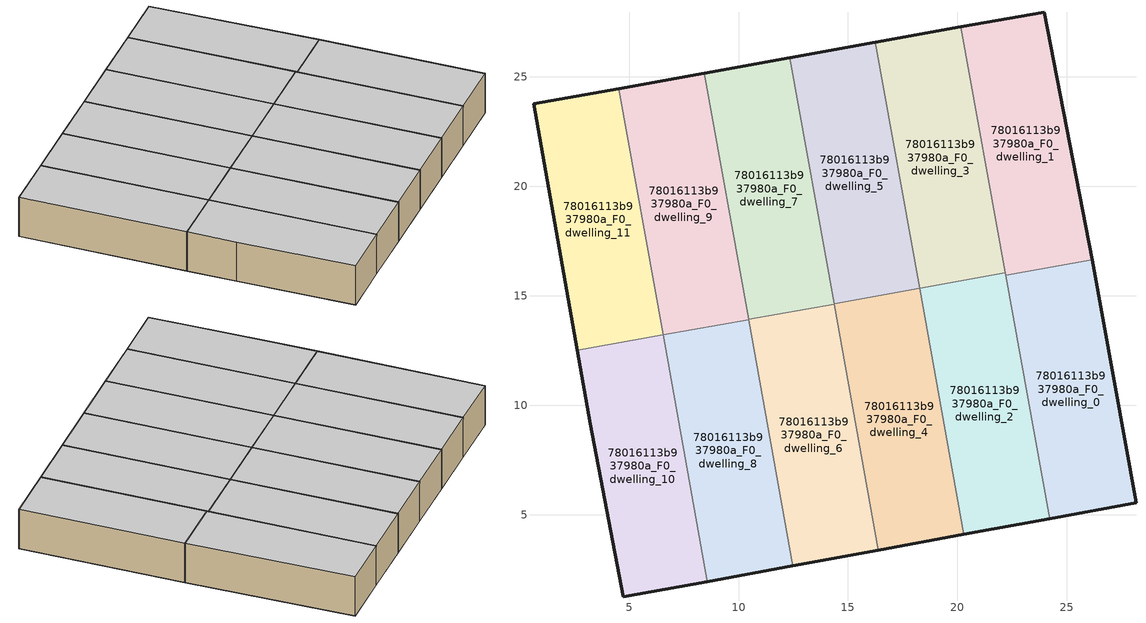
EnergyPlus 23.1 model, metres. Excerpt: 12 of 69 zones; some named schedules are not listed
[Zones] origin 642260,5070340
78016113b937980a_F0_dwelling_0
 floor ground (EU_floor_Construction): 28.15,5.55 26.15,16.66 22.2,15.94 24.2,4.82 z0
 wall outside (EU_wall_Construction): 26.15,16.66 28.15,5.55 24.2,4.82 z0:3
 wall to 78016113b937980a_F0_dwelling_1 (EU_wall_Construction): 22.2,15.94 26.15,16.66 z0:3
 wall to 78016113b937980a_F0_dwelling_2 (EU_wall_Construction): 24.2,4.82 22.2,15.94 z0:3
 ceiling to 78016113b937980a_F1_dwelling_0 (EU_floor_Construction): 26.15,16.66 28.15,5.55 24.2,4.82 22.2,15.94 z3
78016113b937980a_F0_dwelling_1
 floor ground (EU_floor_Construction): 26.15,16.66 23.95,27.96 20.16,27.28 22.2,15.94 z0
 wall outside (EU_wall_Construction): 20.16,27.28 23.95,27.96 26.15,16.66 z0:3
 wall to 78016113b937980a_F0_dwelling_3 (EU_wall_Construction): 22.18,16.05 20.16,27.28 z0:3
 wall to 78016113b937980a_F0_dwelling_2 (EU_wall_Construction): 22.2,15.94 22.18,16.05 z0:3
 ceiling to 78016113b937980a_F1_dwelling_1 (EU_floor_Construction): 23.95,27.96 26.15,16.66 22.2,15.94 20.16,27.28 z3
78016113b937980a_F0_dwelling_10
 floor ground (EU_floor_Construction): 8.58,1.96 6.56,13.22 2.64,12.52 3.24,9.16 4.73,1.25 z0
 wall outside (EU_wall_Construction): 8.58,1.96 4.73,1.25 3.24,9.16 2.64,12.52 z0:3
 wall to 78016113b937980a_F0_dwelling_11 (EU_wall_Construction): 2.64,12.52 6.56,13.22 z0:3
 wall to 78016113b937980a_F0_dwelling_8 (EU_wall_Construction): 6.56,13.22 8.58,1.96 z0:3
 ceiling to 78016113b937980a_F1_dwelling_10 (EU_floor_Construction): 6.56,13.22 8.58,1.96 4.73,1.25 3.24,9.16 2.64,12.52 z3
78016113b937980a_F0_dwelling_11
 floor ground (EU_floor_Construction): 6.56,13.22 4.53,24.47 0.64,23.77 2.64,12.52 z0
 wall outside (EU_wall_Construction): 2.64,12.52 0.64,23.77 4.53,24.47 z0:3
 wall to 78016113b937980a_F0_dwelling_9 (EU_wall_Construction): 4.53,24.47 6.56,13.22 z0:3
 ceiling to 78016113b937980a_F1_dwelling_11 (EU_floor_Construction): 4.53,24.47 6.56,13.22 2.64,12.52 0.64,23.77 z3
78016113b937980a_F0_dwelling_2
 floor ground (EU_floor_Construction): 24.2,4.82 22.18,16.05 18.27,15.34 20.29,4.11 z0
 wall outside (EU_wall_Construction): 24.2,4.82 20.29,4.11 z0:3
 wall to 78016113b937980a_F0_dwelling_3 (EU_wall_Construction): 18.27,15.34 22.18,16.05 z0:3
 wall to 78016113b937980a_F0_dwelling_4 (EU_wall_Construction): 20.29,4.11 18.27,15.34 z0:3
 ceiling to 78016113b937980a_F1_dwelling_2 (EU_floor_Construction): 22.18,16.05 24.2,4.82 20.29,4.11 18.27,15.34 z3
78016113b937980a_F0_dwelling_3
 floor ground (EU_floor_Construction): 22.18,16.05 20.16,27.28 16.25,26.58 18.27,15.34 z0
 wall outside (EU_wall_Construction): 16.25,26.58 20.16,27.28 z0:3
 wall to 78016113b937980a_F0_dwelling_5 (EU_wall_Construction): 18.27,15.34 16.25,26.58 z0:3
 ceiling to 78016113b937980a_F1_dwelling_3 (EU_floor_Construction): 20.16,27.28 22.18,16.05 18.27,15.34 16.25,26.58 z3
78016113b937980a_F0_dwelling_4
 floor ground (EU_floor_Construction): 20.29,4.11 18.27,15.34 14.36,14.63 16.39,3.39 z0
 wall outside (EU_wall_Construction): 20.29,4.11 16.39,3.39 z0:3
 wall to 78016113b937980a_F0_dwelling_5 (EU_wall_Construction): 14.36,14.63 18.27,15.34 z0:3
 wall to 78016113b937980a_F0_dwelling_6 (EU_wall_Construction): 16.39,3.39 14.37,14.63 z0:3
 ceiling to 78016113b937980a_F1_dwelling_4 (EU_floor_Construction): 18.27,15.34 20.29,4.11 16.39,3.39 14.36,14.63 z3
78016113b937980a_F0_dwelling_5
 floor ground (EU_floor_Construction): 18.27,15.34 16.25,26.58 12.34,25.88 14.36,14.63 z0
 wall outside (EU_wall_Construction): 12.34,25.88 16.25,26.58 z0:3
 wall to 78016113b937980a_F0_dwelling_7 (EU_wall_Construction): 14.36,14.63 12.34,25.88 z0:3
 ceiling to 78016113b937980a_F1_dwelling_5 (EU_floor_Construction): 16.25,26.58 18.27,15.34 14.36,14.63 12.34,25.88 z3
78016113b937980a_F0_dwelling_6
 floor ground (EU_floor_Construction): 16.39,3.39 14.36,14.63 10.46,13.92 12.48,2.67 z0
 wall outside (EU_wall_Construction): 16.39,3.39 12.48,2.67 z0:3
 wall to 78016113b937980a_F0_dwelling_7 (EU_wall_Construction): 10.46,13.92 14.36,14.63 z0:3
 wall to 78016113b937980a_F0_dwelling_8 (EU_wall_Construction): 12.48,2.67 10.46,13.92 z0:3
 ceiling to 78016113b937980a_F1_dwelling_6 (EU_floor_Construction): 14.36,14.63 16.39,3.39 12.48,2.67 10.46,13.92 z3
78016113b937980a_F0_dwelling_7
 floor ground (EU_floor_Construction): 14.36,14.63 12.34,25.88 8.44,25.17 10.46,13.92 z0
 wall outside (EU_wall_Construction): 8.44,25.17 12.34,25.88 z0:3
 wall to 78016113b937980a_F0_dwelling_9 (EU_wall_Construction): 10.46,13.92 8.44,25.17 z0:3
 ceiling to 78016113b937980a_F1_dwelling_7 (EU_floor_Construction): 12.34,25.88 14.36,14.63 10.46,13.92 8.44,25.17 z3
78016113b937980a_F0_dwelling_8
 floor ground (EU_floor_Construction): 12.48,2.67 10.46,13.92 6.56,13.22 8.58,1.96 z0
 wall outside (EU_wall_Construction): 12.48,2.67 8.58,1.96 z0:3
 wall to 78016113b937980a_F0_dwelling_9 (EU_wall_Construction): 6.56,13.22 10.46,13.92 z0:3
 ceiling to 78016113b937980a_F1_dwelling_8 (EU_floor_Construction): 10.46,13.92 12.48,2.67 8.58,1.96 6.56,13.22 z3
78016113b937980a_F0_dwelling_9
 floor ground (EU_floor_Construction): 10.46,13.92 8.44,25.17 4.53,24.47 6.56,13.22 z0
 wall outside (EU_wall_Construction): 4.53,24.47 8.44,25.17 z0:3
 ceiling to 78016113b937980a_F1_dwelling_9 (EU_floor_Construction): 8.44,25.17 10.46,13.92 6.56,13.22 4.53,24.47 z3
[Building]
EU S2 Campaign: North Axis=0; Terrain=City; Solar Distribution=FullExterior
[Site:Location]
Lyon-Bron: Latitude=45.75; Longitude=5; Time Zone=1; Elevation=198
[SizingPeriod:WeatherFileDays]
AnnualSizingPeriod: Begin Month=1; Begin Day of Month=1; End Month=12; End Day of Month=31; Day of Week for Start Day=Monday; Use Weather File Daylight Saving Period=No; Use Weather File Rain and Snow Indicators=No
[MATERIAL]
EU_InternalMass_Material: Roughness=MediumRough; Thickness=0.1; Conductivity=1; Density=1800; Specific Heat=900; Thermal Absorptance=0.9; Solar Absorptance=0.7; Visible Absorptance=0.7
[MATERIAL:NOMASS] Roughness=MediumRough; Thermal Absorptance=0.9; Solar Absorptance=0.7; Visible Absorptance=0.7
Name | Thermal Resistance
EU_wall_NoMass | 1.97775
EU_floor_NoMass | 1.84812
[CONSTRUCTION]
EU_wall_Construction: EU_wall_NoMass
EU_floor_Construction: EU_floor_NoMass
EU_InternalMass_Construction: EU_InternalMass_Material
[ZONE] Type=1; Multiplier=1; Ceiling Height=autocalculate; Floor Area=autocalculate; Part of Total Floor Area=Yes
Name | Volume
78016113b937980a_F0_dwelling_0; 78016113b937980a_F0_dwelling_11 | 136.039
78016113b937980a_F0_dwelling_1 | 136.049
78016113b937980a_F0_dwelling_10 | 136.05
78016113b937980a_F0_dwelling_2 | 136.068
78016113b937980a_F0_dwelling_3 | 136.067
78016113b937980a_F0_dwelling_4 | 136.051
78016113b937980a_F0_dwelling_5 | 136.041
78016113b937980a_F0_dwelling_6 | 136.033
78016113b937980a_F0_dwelling_7; 78016113b937980a_F0_dwelling_9 | 136.058
78016113b937980a_F0_dwelling_8 | 136.066
[INTERNALMASS] Construction=EU_InternalMass_Construction
Name | Zone or ZoneList | Surface Area
78016113b937980a_F0_dwelling_0_EU_InternalMass | 78016113b937980a_F0_dwelling_0 | 45.3464
78016113b937980a_F0_dwelling_1_EU_InternalMass | 78016113b937980a_F0_dwelling_1 | 45.3509
78016113b937980a_F0_dwelling_2_EU_InternalMass | 78016113b937980a_F0_dwelling_2 | 45.3557
78016113b937980a_F0_dwelling_3_EU_InternalMass | 78016113b937980a_F0_dwelling_3 | 45.3558
78016113b937980a_F0_dwelling_4_EU_InternalMass | 78016113b937980a_F0_dwelling_4 | 45.3501
78016113b937980a_F0_dwelling_5_EU_InternalMass | 78016113b937980a_F0_dwelling_5 | 45.3471
78016113b937980a_F0_dwelling_6_EU_InternalMass | 78016113b937980a_F0_dwelling_6 | 45.3444
78016113b937980a_F0_dwelling_7_EU_InternalMass | 78016113b937980a_F0_dwelling_7 | 45.3527
78016113b937980a_F0_dwelling_8_EU_InternalMass | 78016113b937980a_F0_dwelling_8 | 45.3552
78016113b937980a_F0_dwelling_9_EU_InternalMass | 78016113b937980a_F0_dwelling_9 | 45.353
78016113b937980a_F0_dwelling_10_EU_InternalMass | 78016113b937980a_F0_dwelling_10 | 45.35
78016113b937980a_F0_dwelling_11_EU_InternalMass | 78016113b937980a_F0_dwelling_11 | 45.3464
[OTHEREQUIPMENT] Fuel Type=Electricity; Design Level Calculation Method=Watts/Area; Power per Zone Floor Area=1; Fraction Latent=0; Fraction Radiant=0; Fraction Lost=0; Carbon Dioxide Generation Rate=0; EndUse Subcategory=EU_Step8_InternalGains
Name | Zone or ZoneList or Space or SpaceList | Schedule
EU_Step8_InternalGain_78016113b937980a_F0_dwelling_0_f000 | 78016113b937980a_F0_dwelling_0 | EU_Step8_GainSchedule_78016113b937980a_F0_dwelling_0_f000
EU_Step8_InternalGain_78016113b937980a_F0_dwelling_1_f000 | 78016113b937980a_F0_dwelling_1 | EU_Step8_GainSchedule_78016113b937980a_F0_dwelling_1_f000
EU_Step8_InternalGain_78016113b937980a_F0_dwelling_2_f000 | 78016113b937980a_F0_dwelling_2 | EU_Step8_GainSchedule_78016113b937980a_F0_dwelling_2_f000
EU_Step8_InternalGain_78016113b937980a_F0_dwelling_3_f000 | 78016113b937980a_F0_dwelling_3 | EU_Step8_GainSchedule_78016113b937980a_F0_dwelling_3_f000
EU_Step8_InternalGain_78016113b937980a_F0_dwelling_4_f000 | 78016113b937980a_F0_dwelling_4 | EU_Step8_GainSchedule_78016113b937980a_F0_dwelling_4_f000
EU_Step8_InternalGain_78016113b937980a_F0_dwelling_5_f000 | 78016113b937980a_F0_dwelling_5 | EU_Step8_GainSchedule_78016113b937980a_F0_dwelling_5_f000
EU_Step8_InternalGain_78016113b937980a_F0_dwelling_6_f000 | 78016113b937980a_F0_dwelling_6 | EU_Step8_GainSchedule_78016113b937980a_F0_dwelling_6_f000
EU_Step8_InternalGain_78016113b937980a_F0_dwelling_7_f000 | 78016113b937980a_F0_dwelling_7 | EU_Step8_GainSchedule_78016113b937980a_F0_dwelling_7_f000
EU_Step8_InternalGain_78016113b937980a_F0_dwelling_8_f000 | 78016113b937980a_F0_dwelling_8 | EU_Step8_GainSchedule_78016113b937980a_F0_dwelling_8_f000
EU_Step8_InternalGain_78016113b937980a_F0_dwelling_9_f000 | 78016113b937980a_F0_dwelling_9 | EU_Step8_GainSchedule_78016113b937980a_F0_dwelling_9_f000
EU_Step8_InternalGain_78016113b937980a_F0_dwelling_10_f000 | 78016113b937980a_F0_dwelling_10 | EU_Step8_GainSchedule_78016113b937980a_F0_dwelling_10_f000
EU_Step8_InternalGain_78016113b937980a_F0_dwelling_11_f000 | 78016113b937980a_F0_dwelling_11 | EU_Step8_GainSchedule_78016113b937980a_F0_dwelling_11_f000
[ZONEVENTILATION:DESIGNFLOWRATE] Schedule=EU_AlwaysOn; Design Flow Rate Calculation Method=AirChanges/Hour; Air Changes per Hour=0.759424; Ventilation Type=Natural; Fan Pressure Rise=0; Fan Total Efficiency=1; Constant Term Coefficient=1; Temperature Term Coefficient=0; Velocity Term Coefficient=0; Velocity Squared Term Coefficient=0; Minimum Indoor Temperature=-100; Maximum Indoor Temperature=100; Delta Temperature=-100; Minimum Outdoor Temperature=-100; Maximum Outdoor Temperature=100; Maximum Wind Speed=40
Name | Zone or ZoneList or Space or SpaceList
EU_ConstantAir_78016113b937980a_F0_dwelling_0 | 78016113b937980a_F0_dwelling_0
EU_ConstantAir_78016113b937980a_F0_dwelling_1 | 78016113b937980a_F0_dwelling_1
EU_ConstantAir_78016113b937980a_F0_dwelling_2 | 78016113b937980a_F0_dwelling_2
EU_ConstantAir_78016113b937980a_F0_dwelling_3 | 78016113b937980a_F0_dwelling_3
EU_ConstantAir_78016113b937980a_F0_dwelling_4 | 78016113b937980a_F0_dwelling_4
EU_ConstantAir_78016113b937980a_F0_dwelling_5 | 78016113b937980a_F0_dwelling_5
EU_ConstantAir_78016113b937980a_F0_dwelling_6 | 78016113b937980a_F0_dwelling_6
EU_ConstantAir_78016113b937980a_F0_dwelling_7 | 78016113b937980a_F0_dwelling_7
EU_ConstantAir_78016113b937980a_F0_dwelling_8 | 78016113b937980a_F0_dwelling_8
EU_ConstantAir_78016113b937980a_F0_dwelling_9 | 78016113b937980a_F0_dwelling_9
EU_ConstantAir_78016113b937980a_F0_dwelling_10 | 78016113b937980a_F0_dwelling_10
EU_ConstantAir_78016113b937980a_F0_dwelling_11 | 78016113b937980a_F0_dwelling_11
[HVACTEMPLATE:THERMOSTAT] Constant Heating Setpoint=20; Constant Cooling Setpoint=50
EU_HeatOnly_78016113b937980a_F0_dwelling_0; EU_HeatOnly_78016113b937980a_F0_dwelling_1; EU_HeatOnly_78016113b937980a_F0_dwelling_2; EU_HeatOnly_78016113b937980a_F0_dwelling_3; EU_HeatOnly_78016113b937980a_F0_dwelling_4; EU_HeatOnly_78016113b937980a_F0_dwelling_5; EU_HeatOnly_78016113b937980a_F0_dwelling_6; EU_HeatOnly_78016113b937980a_F0_dwelling_7; EU_HeatOnly_78016113b937980a_F0_dwelling_8; EU_HeatOnly_78016113b937980a_F0_dwelling_9; EU_HeatOnly_78016113b937980a_F0_dwelling_10; EU_HeatOnly_78016113b937980a_F0_dwelling_11; EU_HeatOnly_78016113b937980a_F1_dwelling_0; EU_HeatOnly_78016113b937980a_F1_dwelling_1; EU_HeatOnly_78016113b937980a_F1_dwelling_2; EU_HeatOnly_78016113b937980a_F1_dwelling_3; EU_HeatOnly_78016113b937980a_F1_dwelling_4; EU_HeatOnly_78016113b937980a_F1_dwelling_5; EU_HeatOnly_78016113b937980a_F1_dwelling_6; EU_HeatOnly_78016113b937980a_F1_dwelling_7; EU_HeatOnly_78016113b937980a_F1_dwelling_8; EU_HeatOnly_78016113b937980a_F1_dwelling_9; EU_HeatOnly_78016113b937980a_F1_dwelling_10; EU_HeatOnly_78016113b937980a_F1_dwelling_11; EU_HeatOnly_78016113b937980a_F2_dwelling_0; EU_HeatOnly_78016113b937980a_F2_dwelling_1; EU_HeatOnly_78016113b937980a_F2_dwelling_2; EU_HeatOnly_78016113b937980a_F2_dwelling_3; EU_HeatOnly_78016113b937980a_F2_dwelling_4; EU_HeatOnly_78016113b937980a_F2_dwelling_5; EU_HeatOnly_78016113b937980a_F2_dwelling_6; EU_HeatOnly_78016113b937980a_F2_dwelling_7; EU_HeatOnly_78016113b937980a_F2_dwelling_8; EU_HeatOnly_78016113b937980a_F2_dwelling_9; EU_HeatOnly_78016113b937980a_F2_dwelling_10; EU_HeatOnly_78016113b937980a_F2_dwelling_11; EU_HeatOnly_78016113b937980a_F3_dwelling_0; EU_HeatOnly_78016113b937980a_F3_dwelling_1; EU_HeatOnly_78016113b937980a_F3_dwelling_2; EU_HeatOnly_78016113b937980a_F3_dwelling_3; EU_HeatOnly_78016113b937980a_F3_dwelling_4; EU_HeatOnly_78016113b937980a_F3_dwelling_5; EU_HeatOnly_78016113b937980a_F3_dwelling_6; EU_HeatOnly_78016113b937980a_F3_dwelling_7; EU_HeatOnly_78016113b937980a_F3_dwelling_8; EU_HeatOnly_78016113b937980a_F3_dwelling_9; EU_HeatOnly_78016113b937980a_F3_dwelling_10; EU_HeatOnly_78016113b937980a_F4_dwelling_0; EU_HeatOnly_78016113b937980a_F4_dwelling_1; EU_HeatOnly_78016113b937980a_F4_dwelling_2; EU_HeatOnly_78016113b937980a_F4_dwelling_3; EU_HeatOnly_78016113b937980a_F4_dwelling_4; EU_HeatOnly_78016113b937980a_F4_dwelling_5; EU_HeatOnly_78016113b937980a_F4_dwelling_6; EU_HeatOnly_78016113b937980a_F4_dwelling_7; EU_HeatOnly_78016113b937980a_F4_dwelling_8; EU_HeatOnly_78016113b937980a_F4_dwelling_9; EU_HeatOnly_78016113b937980a_F4_dwelling_10; EU_HeatOnly_78016113b937980a_F5_dwelling_0; EU_HeatOnly_78016113b937980a_F5_dwelling_1; EU_HeatOnly_78016113b937980a_F5_dwelling_2; EU_HeatOnly_78016113b937980a_F5_dwelling_3; EU_HeatOnly_78016113b937980a_F5_dwelling_4; EU_HeatOnly_78016113b937980a_F5_dwelling_5; EU_HeatOnly_78016113b937980a_F5_dwelling_6; EU_HeatOnly_78016113b937980a_F5_dwelling_7; EU_HeatOnly_78016113b937980a_F5_dwelling_8; EU_HeatOnly_78016113b937980a_F5_dwelling_9; EU_HeatOnly_78016113b937980a_F5_dwelling_10
[HVACTEMPLATE:ZONE:IDEALLOADSAIRSYSTEM] System Availability Schedule=EU_AlwaysOn; Maximum Heating Supply Air Temperature=50; Minimum Cooling Supply Air Temperature=13; Maximum Heating Supply Air Humidity Ratio=0.0156; Minimum Cooling Supply Air Humidity Ratio=0.0077; Heating Limit=NoLimit; Cooling Limit=NoLimit; Heating Availability Schedule=EU_AlwaysOn; Cooling Availability Schedule=EU_CoolingOff; Dehumidification Control Type=ConstantSensibleHeatRatio; Cooling Sensible Heat Ratio=0.7; Dehumidification Setpoint=60; Humidification Control Type=None; Humidification Setpoint=30; Outdoor Air Method=None; Outdoor Air Flow Rate per Person=0.00944; Outdoor Air Flow Rate per Zone Floor Area=0; Outdoor Air Flow Rate per Zone=0; Demand Controlled Ventilation Type=None; Outdoor Air Economizer Type=NoEconomizer; Heat Recovery Type=None; Sensible Heat Recovery Effectiveness=0.7; Latent Heat Recovery Effectiveness=0.65
Name | Template Thermostat
78016113b937980a_F0_dwelling_0 | EU_HeatOnly_78016113b937980a_F0_dwelling_0
78016113b937980a_F0_dwelling_1 | EU_HeatOnly_78016113b937980a_F0_dwelling_1
78016113b937980a_F0_dwelling_2 | EU_HeatOnly_78016113b937980a_F0_dwelling_2
78016113b937980a_F0_dwelling_3 | EU_HeatOnly_78016113b937980a_F0_dwelling_3
78016113b937980a_F0_dwelling_4 | EU_HeatOnly_78016113b937980a_F0_dwelling_4
78016113b937980a_F0_dwelling_5 | EU_HeatOnly_78016113b937980a_F0_dwelling_5
78016113b937980a_F0_dwelling_6 | EU_HeatOnly_78016113b937980a_F0_dwelling_6
78016113b937980a_F0_dwelling_7 | EU_HeatOnly_78016113b937980a_F0_dwelling_7
78016113b937980a_F0_dwelling_8 | EU_HeatOnly_78016113b937980a_F0_dwelling_8
78016113b937980a_F0_dwelling_9 | EU_HeatOnly_78016113b937980a_F0_dwelling_9
78016113b937980a_F0_dwelling_10 | EU_HeatOnly_78016113b937980a_F0_dwelling_10
78016113b937980a_F0_dwelling_11 | EU_HeatOnly_78016113b937980a_F0_dwelling_11
[SIZING:ZONE] Zone Cooling Design Supply Air Temperature Input Method=SupplyAirTemperature; Zone Cooling Design Supply Air Temperature=13; Zone Heating Design Supply Air Temperature Input Method=SupplyAirTemperature; Zone Heating Design Supply Air Temperature=50; Zone Cooling Design Supply Air Humidity Ratio=0.008; Zone Heating Design Supply Air Humidity Ratio=0.008; Cooling Design Air Flow Method=DesignDay; Cooling Design Air Flow Rate=0; Cooling Minimum Air Flow per Zone Floor Area=0.000762; Cooling Minimum Air Flow=0; Cooling Minimum Air Flow Fraction=0.2; Heating Design Air Flow Method=DesignDay; Heating Design Air Flow Rate=0; Heating Maximum Air Flow per Zone Floor Area=0.002032; Heating Maximum Air Flow=0.141576; Heating Maximum Air Flow Fraction=0.3; Account for Dedicated Outdoor Air System=No; Dedicated Outdoor Air System Control Strategy=NeutralSupplyAir; Dedicated Outdoor Air Low Setpoint Temperature for Design=autosize; Dedicated Outdoor Air High Setpoint Temperature for Design=autosize; Zone Load Sizing Method=Sensible Load Only No Latent Load; Zone Latent Cooling Design Supply Air Humidity Ratio Input Method=HumidityRatioDifference; Zone Cooling Design Supply Air Humidity Ratio Difference=0.005; Zone Latent Heating Design Supply Air Humidity Ratio Input Method=HumidityRatioDifference; Zone Humidification Design Supply Air Humidity Ratio Difference=0.005
78016113b937980a_F0_dwelling_0; 78016113b937980a_F0_dwelling_1; 78016113b937980a_F0_dwelling_2; 78016113b937980a_F0_dwelling_3; 78016113b937980a_F0_dwelling_4; 78016113b937980a_F0_dwelling_5; 78016113b937980a_F0_dwelling_6; 78016113b937980a_F0_dwelling_7; 78016113b937980a_F0_dwelling_8; 78016113b937980a_F0_dwelling_9; 78016113b937980a_F0_dwelling_10; 78016113b937980a_F0_dwelling_11
[SCHEDULE:FILE] Column Number=1; Rows to Skip at Top=0; Number of Hours of Data=8760; Column Separator=Comma; Interpolate to Timestep=No; Minutes per Item=60; Adjust Schedule for Daylight Savings=Yes
Name | File
EU_Step8_GainSchedule_78016113b937980a_F0_dwelling_0_f000 | ../../schedules/78016113b937980a/78016113b937980a_F0_dwelling_0_f000_gain.csv
EU_Step8_GainSchedule_78016113b937980a_F0_dwelling_1_f000 | ../../schedules/78016113b937980a/78016113b937980a_F0_dwelling_1_f000_gain.csv
EU_Step8_GainSchedule_78016113b937980a_F0_dwelling_2_f000 | ../../schedules/78016113b937980a/78016113b937980a_F0_dwelling_2_f000_gain.csv
EU_Step8_GainSchedule_78016113b937980a_F0_dwelling_3_f000 | ../../schedules/78016113b937980a/78016113b937980a_F0_dwelling_3_f000_gain.csv
EU_Step8_GainSchedule_78016113b937980a_F0_dwelling_4_f000 | ../../schedules/78016113b937980a/78016113b937980a_F0_dwelling_4_f000_gain.csv
EU_Step8_GainSchedule_78016113b937980a_F0_dwelling_5_f000 | ../../schedules/78016113b937980a/78016113b937980a_F0_dwelling_5_f000_gain.csv
EU_Step8_GainSchedule_78016113b937980a_F0_dwelling_6_f000 | ../../schedules/78016113b937980a/78016113b937980a_F0_dwelling_6_f000_gain.csv
EU_Step8_GainSchedule_78016113b937980a_F0_dwelling_7_f000 | ../../schedules/78016113b937980a/78016113b937980a_F0_dwelling_7_f000_gain.csv
EU_Step8_GainSchedule_78016113b937980a_F0_dwelling_8_f000 | ../../schedules/78016113b937980a/78016113b937980a_F0_dwelling_8_f000_gain.csv
EU_Step8_GainSchedule_78016113b937980a_F0_dwelling_9_f000 | ../../schedules/78016113b937980a/78016113b937980a_F0_dwelling_9_f000_gain.csv
EU_Step8_GainSchedule_78016113b937980a_F0_dwelling_10_f000 | ../../schedules/78016113b937980a/78016113b937980a_F0_dwelling_10_f000_gain.csv
